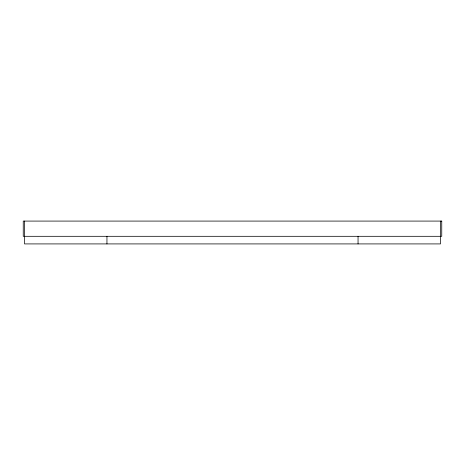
<?xml version="1.0" encoding="UTF-8"?>
<svg xmlns="http://www.w3.org/2000/svg" width="465" height="465" viewBox="0 0 465 465"><rect width="100%" height="100%" fill="white"/><g stroke="black" fill="none" stroke-linecap="round" stroke-linejoin="round"><path stroke-width="0.7" d="M440.483 221.084L440.483 243.916L24.517 243.916L24.517 221.084M358.05 236.307L358.05 243.916M106.95 236.307L106.95 243.916M441.75 221.084L23.25 221.084L23.25 236.307L441.75 236.307L441.75 221.084"/></g></svg>
